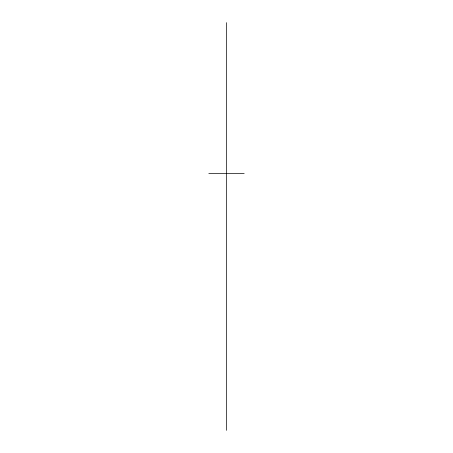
<?xml version="1.0" encoding="UTF-8"?>
<svg xmlns="http://www.w3.org/2000/svg" width="453" height="453" viewBox="0 0 453 453"><rect width="100%" height="100%" fill="white"/><g stroke="black" fill="none" stroke-linecap="round" stroke-linejoin="round"><path stroke-width="0.68" d="M208.816 173.42L244.184 173.42M226.5 22.65L226.5 430.35"/></g></svg>
